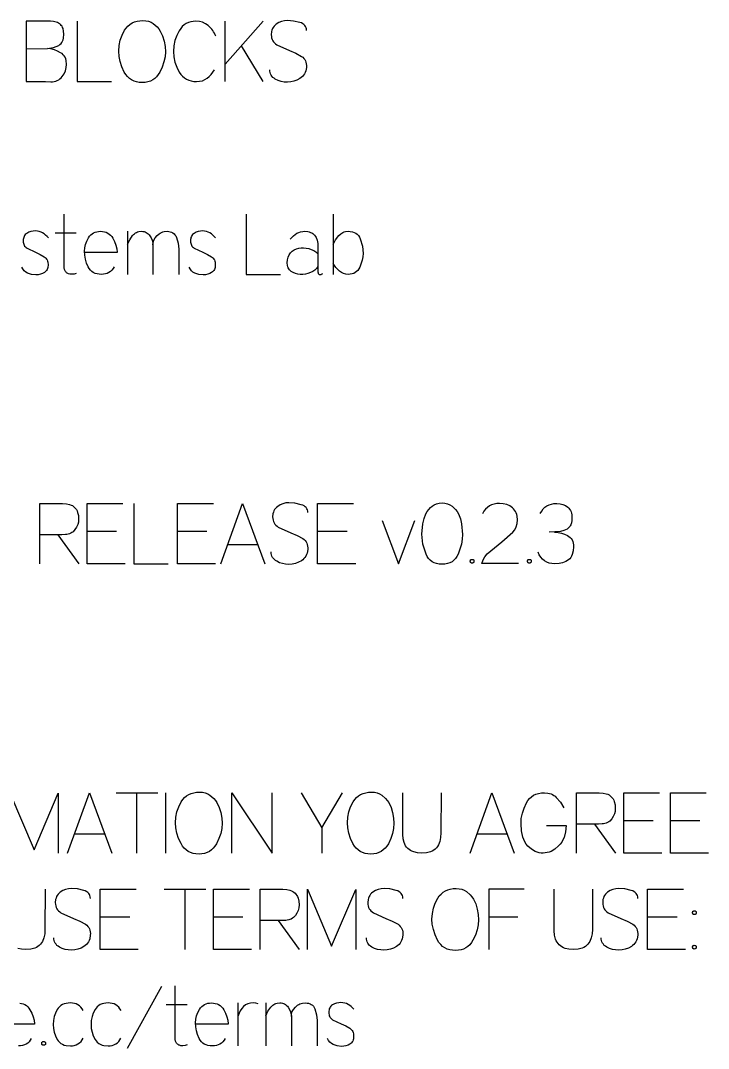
# Model space of a CAD drawing. Extents: x -1220 to 1220, y -1930 to 4067.
# Drawn here: x 113 to 958, y 2805 to 4067 of the extents above; entities that cross this region are included whole.
import ezdxf

# ---------------------------------------------------------------- set-up
doc = ezdxf.new("R2010")
doc.units = 0
doc.layers.add('TC', color=220, linetype='CONTINUOUS')

msp = doc.modelspace()

# ---------------------------------------------------------------- linework, layer by layer
at = {"layer": 'TC'}
for p, q in [((364.3, 4013.5, 0), (411, 4066.3, 0)), ((364.3, 3992.3, 0), (364.3, 4066.3, 0)), ((411, 3992.3, 0), (384.4, 4036.3, 0)), ((497, 3829.5, 0), (497, 3755.5, 0)), ((181.3, 3806, 0), (155.6, 3806, 0)), ((244.2, 3808.4, 0), (244.2, 3755.5, 0)), ((158.8, 3435.9, 0), (184.6, 3400.2, 0)), ((230.8, 3439.9, 0), (194.6, 3439.9, 0)), ((341.9, 3439.9, 0), (305.7, 3439.9, 0)), ((513.9, 3439.9, 0), (477.7, 3439.9, 0)), ((367.4, 3423.9, 0), (404.2, 3423.9, 0)), ((230.3, 3119.1, 0), (281.4, 3119.1, 0)), ((255.5, 3119.1, 0), (255.5, 3045.1, 0)), ((291.1, 3119.1, 0), (291.1, 3045.1, 0)), ((817.8, 3080.7, 0), (843.6, 3045, 0)), ((889.8, 3084.7, 0), (853.7, 3084.7, 0)), ((947.1, 3084.7, 0), (910.9, 3084.7, 0)), ((179.4, 3068.7, 0), (216.2, 3068.7, 0)), ((482.8, 3075.9, 0), (482.8, 3045.1, 0)), ((673.5, 3068.7, 0), (710.3, 3068.7, 0)), ((289.2, 3000.7, 0), (340.4, 3000.7, 0)), ((314.5, 3000.7, 0), (314.5, 2926.7, 0)), ((247, 2966.3, 0), (210.8, 2966.3, 0)), ((386.1, 2966.3, 0), (349.9, 2966.3, 0)), ((723.6, 2966.2, 0), (687.9, 2966.2, 0)), ((919.1, 2966.3, 0), (882.9, 2966.3, 0)), ((429.4, 2962.3, 0), (455.2, 2926.6, 0)), ((286.1, 2881.1, 0), (243.7, 2805.2, 0)), ((317.6, 2858.8, 0), (291.9, 2858.8, 0)), ((380.2, 2808.3, 0), (380.2, 2861.2, 0)), ((414.1, 2861.2, 0), (414.1, 2808.3, 0))]:
    msp.add_line(p, q, dxfattribs=at)
for points in [[(119.9, 4066.3), (119.9, 3992.3), (143.8, 3992.3), (150, 3992.1), (152.2, 3992.1), (154.3, 3992.4), (156.3, 3992.8), (158.1, 3993.5), (159.8, 3994.4), (161.4, 3995.5), (162.9, 3996.9), (164.2, 3998.4), (166.4, 4001.9), (168.1, 4005.5), (169, 4009.4), (169.4, 4013.3), (168.9, 4018), (168.4, 4020.1), (167.6, 4022), (166.6, 4023.7), (165.3, 4025.2), (163.9, 4026.5), (162.2, 4027.7), (158.5, 4029.7), (154.5, 4031.2), (150.3, 4032.3), (145.9, 4032.9)], [(119.9, 4032.6), (145.9, 4032.9), (153.4, 4034.1), (156.8, 4035.2), (160, 4036.7), (161.4, 4037.7), (162.7, 4038.8), (163.8, 4040.2), (164.6, 4041.8), (165.3, 4043.6), (165.8, 4045.6), (166.2, 4050.3), (165.9, 4054.1), (165.2, 4057.3), (164.6, 4058.8), (163.9, 4060.1), (163, 4061.2), (162.1, 4062.3), (161, 4063.2), (159.7, 4064.1), (158.4, 4064.7), (156.9, 4065.3), (153.6, 4066), (149.7, 4066.3), (119.9, 4066.3)], [(182.6, 4066.3), (182.6, 3992.3), (224.8, 3992.3)], [(464, 4055), (463.9, 4056.8), (463.5, 4058.4), (462.8, 4059.9), (462, 4061.2), (460.8, 4062.3), (459.4, 4063.3), (457.8, 4064.2), (455.8, 4064.8), (448.1, 4066.6), (440.8, 4067.1), (437.1, 4066.9), (433.5, 4066), (430.2, 4064.6), (427, 4062.6), (425.6, 4061.4), (424.3, 4060.1), (423.3, 4058.7), (422.4, 4057.2), (421.7, 4055.5), (421.2, 4053.7), (420.9, 4049.8), (421, 4047.7), (421.3, 4045.8), (421.8, 4044), (422.6, 4042.4), (423.6, 4040.9), (424.8, 4039.6), (426.2, 4038.4), (427.8, 4037.3), (443.1, 4030.4), (450.9, 4027.1), (458, 4023.2), (459.5, 4022), (460.8, 4020.7), (461.9, 4019.3), (462.8, 4017.7), (463.4, 4015.9), (463.8, 4014), (464, 4012), (463.9, 4009.7), (463.1, 4005.4), (462.4, 4003.5), (461.6, 4001.7), (460.5, 4000.1), (459.2, 3998.6), (457.7, 3997.2), (456.1, 3996), (452.4, 3994.1), (448.7, 3992.6), (444.8, 3991.8), (440.7, 3991.5), (436.7, 3991.7), (432.9, 3992.4), (429.3, 3993.6), (425.8, 3995.3), (424.2, 3996.3), (422.9, 3997.4), (421.7, 3998.7), (420.8, 4000.1), (420, 4001.6), (419.5, 4003.2), (419.2, 4004.9), (419.1, 4006.8)], [(181.4, 3756.8), (178.6, 3755.9), (175.8, 3755.6), (173.6, 3755.8), (171.7, 3756.3), (170.9, 3756.6), (170.1, 3757.1), (169.5, 3757.6), (168.8, 3758.2), (168.3, 3758.9), (167.8, 3759.7), (167.1, 3761.5), (166.7, 3763.6), (166.5, 3766.1), (166.6, 3829.5)], [(390.1, 3829.5), (390.1, 3755.5), (432.3, 3755.5)], [(227.9, 3764.8), (226.6, 3762.6), (225, 3760.7), (223.3, 3759.1), (221.5, 3757.8), (219.4, 3756.8), (217.2, 3756.1), (214.8, 3755.6), (212.3, 3755.5), (209.5, 3755.6), (206.9, 3756.1), (204.5, 3756.8), (202.3, 3757.8), (200.4, 3759.1), (198.7, 3760.7), (197.3, 3762.6), (196, 3764.8), (194.1, 3769.5), (192.7, 3774.2), (191.8, 3779.1), (191.6, 3783.9), (191.9, 3788.2), (192.8, 3792.4), (194.3, 3796.5), (196.4, 3800.4), (197.7, 3802.3), (199.2, 3803.9), (200.8, 3805.3), (202.6, 3806.4), (204.5, 3807.2), (206.6, 3807.9), (208.8, 3808.2), (211.1, 3808.4), (213.6, 3808.2), (215.9, 3807.8), (218, 3807.2), (220, 3806.2), (221.8, 3805.1), (223.4, 3803.6), (224.9, 3801.9), (226.2, 3799.9), (228.5, 3795.7), (230.1, 3791.4), (231.2, 3787), (231.7, 3782.6), (231.7, 3782.2), (191.5, 3782.2)], [(244.2, 3792.6), (247, 3798.1), (250.6, 3803.3), (251.6, 3804.5), (252.7, 3805.5), (254, 3806.4), (255.3, 3807.1), (256.7, 3807.6), (258.2, 3808), (261.5, 3808.4), (263.1, 3808.3), (264.6, 3808), (266, 3807.6), (267.3, 3807), (268.5, 3806.3), (269.7, 3805.3), (270.7, 3804.2), (271.7, 3803), (273.3, 3800.2), (274.5, 3797.4), (275.3, 3794.6), (275.6, 3791.7), (275.6, 3755.5)], [(275.6, 3791.7), (275.9, 3794.7), (276.8, 3797.6), (278.4, 3800.4), (280.6, 3803.1), (283.2, 3805.4), (284.6, 3806.3), (286.1, 3807), (287.7, 3807.6), (289.3, 3808), (292.8, 3808.4), (294.9, 3808.2), (296.8, 3807.9), (298.5, 3807.3), (300.1, 3806.5), (301.4, 3805.5), (302.6, 3804.2), (303.6, 3802.7), (304.4, 3801), (306.6, 3793.7), (307.3, 3786.6), (307.3, 3755.5)], [(444.1, 3798.8), (448, 3803), (450.1, 3804.6), (452.3, 3806), (454.6, 3807), (456.9, 3807.8), (459.4, 3808.2), (462, 3808.4), (465.8, 3808.1), (467.5, 3807.7), (469.1, 3807.1), (470.5, 3806.5), (471.8, 3805.6), (473, 3804.6), (474.1, 3803.5), (475.1, 3802.2), (475.9, 3800.8), (477.1, 3797.4), (477.9, 3793.5), (478, 3773.4), (478, 3760.6), (478.1, 3758.8), (478.4, 3757.3), (478.6, 3756.7), (478.9, 3756.2), (479.2, 3755.8), (479.4, 3755.7), (479.6, 3755.6), (479.8, 3755.4), (480, 3755.3), (480.2, 3755.3), (480.4, 3755.2), (480.9, 3755.2), (481.5, 3755.3), (482.1, 3755.5), (482.7, 3755.7), (484.2, 3756.6)], [(497, 3792.2), (499.9, 3797.8), (503.7, 3803.2), (506.1, 3805.4), (507.4, 3806.3), (508.8, 3807.1), (510.3, 3807.6), (511.8, 3808), (515.2, 3808.4), (517.9, 3808.2), (520.4, 3807.8), (522.7, 3807.1), (524.6, 3806.1), (526.4, 3804.8), (527.9, 3803.2), (529.1, 3801.4), (530.1, 3799.3), (532.7, 3790.3), (533.5, 3781.3), (533.3, 3777.1), (532.5, 3772.9), (529.4, 3764.3), (528.3, 3762.2), (527, 3760.4), (525.6, 3758.9), (523.9, 3757.7), (522.1, 3756.7), (520.1, 3756), (517.9, 3755.6), (515.5, 3755.5), (512.4, 3755.8), (509.5, 3756.5), (506.9, 3757.8), (504.5, 3759.6), (500.3, 3764), (497, 3768.9)], [(136.6, 3400.3), (136.6, 3474.3), (164.6, 3474.3), (169.2, 3474), (173.2, 3473.1), (175, 3472.4), (176.6, 3471.6), (178, 3470.6), (179.4, 3469.5), (180.5, 3468.2), (181.5, 3466.7), (182.3, 3465.2), (183, 3463.4), (184, 3459.5), (184.3, 3455), (184, 3451.5), (183.2, 3448.3), (181.8, 3445.1), (179.8, 3442.2), (177.5, 3439.6), (176.1, 3438.6), (174.7, 3437.7), (173.2, 3437.1), (171.6, 3436.6), (169.9, 3436.3), (168.1, 3436.1), (163.8, 3435.9), (158.8, 3435.9), (136.7, 3435.9)], [(241.4, 3400.3), (194.6, 3400.3), (194.6, 3474.3), (238.6, 3474.3)], [(251.9, 3474.3), (251.9, 3400.3), (294.1, 3400.3)], [(352.5, 3400.3), (305.7, 3400.3), (305.7, 3474.3), (349.7, 3474.3)], [(358.8, 3400.3), (385.7, 3474.3), (412.9, 3400.3)], [(465.7, 3463), (465.6, 3464.8), (465.2, 3466.4), (464.5, 3467.9), (463.6, 3469.2), (462.5, 3470.3), (461.1, 3471.3), (459.4, 3472.2), (457.5, 3472.8), (449.8, 3474.6), (442.5, 3475.1), (438.8, 3474.9), (435.2, 3474), (431.8, 3472.6), (428.7, 3470.6), (427.2, 3469.4), (426, 3468.1), (424.9, 3466.7), (424.1, 3465.2), (423.4, 3463.5), (422.9, 3461.7), (422.5, 3457.8), (422.7, 3455.7), (423, 3453.8), (423.5, 3452), (424.3, 3450.4), (425.3, 3448.9), (426.5, 3447.6), (427.9, 3446.4), (429.5, 3445.3), (444.7, 3438.4), (452.6, 3435.1), (459.7, 3431.2), (461.2, 3430), (462.5, 3428.7), (463.6, 3427.3), (464.5, 3425.7), (465.1, 3423.9), (465.5, 3422), (465.6, 3420), (465.6, 3417.7), (464.8, 3413.4), (464.1, 3411.5), (463.2, 3409.7), (462.2, 3408.1), (460.9, 3406.6), (459.4, 3405.2), (457.8, 3404), (454.1, 3402.1), (450.4, 3400.6), (446.5, 3399.8), (442.4, 3399.5), (438.4, 3399.7), (434.6, 3400.4), (431, 3401.6), (427.5, 3403.3), (425.9, 3404.3), (424.6, 3405.4), (423.4, 3406.7), (422.4, 3408.1), (421.7, 3409.6), (421.2, 3411.2), (420.9, 3412.9), (420.8, 3414.8)], [(524.5, 3400.3), (477.7, 3400.3), (477.7, 3474.3), (521.7, 3474.3)], [(724.4, 3400.4), (679.2, 3400.5), (680.9, 3404.9), (683.1, 3408.8), (685.8, 3412.4), (704, 3427.3), (717.4, 3438.9), (719.9, 3442.1), (721.7, 3445.7), (722.8, 3449.7), (723.2, 3454), (722.8, 3458.7), (722.3, 3460.8), (721.6, 3462.7), (720.8, 3464.6), (719.7, 3466.2), (718.4, 3467.7), (717, 3469.1), (713.6, 3471.4), (709.9, 3473), (705.8, 3474), (701.2, 3474.3), (697.7, 3474.1), (694.4, 3473.5), (691.4, 3472.5), (688.7, 3471.2), (686.2, 3469.4), (684, 3467.2), (682, 3464.7), (680.3, 3461.7)], [(751.2, 3462.1), (752.9, 3465), (754.8, 3467.5), (756.9, 3469.6), (759.3, 3471.3), (762, 3472.6), (764.9, 3473.5), (768, 3474.1), (771.4, 3474.3), (775.4, 3474), (779, 3473.1), (782.1, 3471.7), (784.9, 3469.6), (786.2, 3468.4), (787.2, 3467.1), (788.1, 3465.6), (788.9, 3464), (789.4, 3462.3), (789.8, 3460.5), (790.1, 3456.4), (789.9, 3453.2), (789.4, 3450.4), (788.5, 3448), (787.9, 3446.9), (787.3, 3446), (785.7, 3444.3), (784.1, 3442.9), (782.2, 3441.8), (780.2, 3440.9), (775.8, 3439.8), (761.9, 3439.2)], [(557.2, 3453.2), (576.9, 3400.3), (597.3, 3453.2)], [(768.8, 3439.2), (773, 3438.8), (777.1, 3437.9), (781, 3436.6), (784.7, 3434.9), (786.4, 3433.8), (787.9, 3432.6), (789.2, 3431.2), (790.2, 3429.5), (791, 3427.7), (791.6, 3425.7), (791.9, 3423.5), (792, 3421.1), (791.6, 3416), (790.5, 3411.6), (789.6, 3409.7), (788.6, 3408), (787.3, 3406.5), (785.9, 3405.2), (782.5, 3403), (778.6, 3401.5), (774.2, 3400.6), (769.2, 3400.3), (765.5, 3400.5), (762.2, 3401.2), (759.1, 3402.3), (756.4, 3403.8), (754, 3405.8), (751.8, 3408.2), (750, 3411.1), (748.5, 3414.4)], [(100, 3045.1), (100, 3119.1), (129.6, 3049.1), (159.2, 3118.8), (159.2, 3045.1)], [(170.8, 3045.1), (197.7, 3119.1), (225, 3045.1)], [(372.4, 3045.1), (372.4, 3119.1), (421.9, 3045.1), (421.9, 3119.1)], [(457.4, 3119.1), (482.8, 3075.9), (508.1, 3119.1)], [(629.4, 3119.1), (629.1, 3069.8), (628.7, 3064.3), (627.7, 3059.3), (626, 3055.1), (624.9, 3053.2), (623.6, 3051.5), (622.2, 3050), (620.5, 3048.7), (618.6, 3047.6), (616.5, 3046.7), (611.6, 3045.5), (605.8, 3045.1), (600.4, 3045.5), (595.7, 3046.5), (593.6, 3047.3), (591.7, 3048.3), (590, 3049.5), (588.4, 3050.8), (587, 3052.3), (585.8, 3054), (584.8, 3055.9), (583.9, 3057.9), (582.8, 3062.6), (582.3, 3067.9), (582.3, 3119.1)], [(665, 3045.1), (691.8, 3119.1), (719.1, 3045.1)], [(758.7, 3079.1), (782.8, 3079), (782.1, 3071.2), (780.3, 3064.4), (779, 3061.4), (777.5, 3058.6), (775.7, 3056.1), (773.6, 3053.8), (769.2, 3050), (764.6, 3047.2), (762.2, 3046.3), (759.7, 3045.6), (757.2, 3045.2), (754.7, 3045), (752.2, 3045.1), (749.7, 3045.5), (747.3, 3046.2), (744.9, 3047.1), (740.3, 3049.8), (736, 3053.7), (734, 3056), (732.3, 3058.7), (730.8, 3061.6), (729.6, 3064.8), (728.1, 3072.2), (727.5, 3080.8), (727.9, 3087.5), (729.2, 3094), (731.2, 3100.4), (734.1, 3106.6), (735.9, 3109.5), (738, 3112.1), (740.3, 3114.2), (743, 3116), (745.9, 3117.3), (749.1, 3118.3), (752.6, 3118.9), (756.4, 3119.1), (760.6, 3118.7), (764.4, 3117.7), (766.2, 3116.9), (767.8, 3115.9), (769.3, 3114.8), (770.8, 3113.5), (775.8, 3107.5), (779.9, 3100.8)], [(795.6, 3045.1), (795.6, 3119.1), (823.6, 3119.1), (828.2, 3118.8), (832.2, 3117.9), (834, 3117.2), (835.6, 3116.4), (837.1, 3115.4), (838.4, 3114.3), (839.5, 3113), (840.5, 3111.5), (841.4, 3110), (842.1, 3108.2), (843, 3104.3), (843.3, 3099.8), (843, 3096.3), (842.2, 3093.1), (840.8, 3089.9), (838.9, 3087), (836.5, 3084.4), (835.2, 3083.4), (833.8, 3082.5), (832.2, 3081.9), (830.6, 3081.4), (828.9, 3081.1), (827.1, 3080.9), (822.8, 3080.7), (817.8, 3080.7), (795.7, 3080.7)], [(900.4, 3045.1), (853.7, 3045.1), (853.7, 3119.1), (897.6, 3119.1)], [(957.7, 3045.1), (910.9, 3045.1), (910.9, 3119.1), (954.9, 3119.1)], [(143.3, 3000.7), (142.9, 2951.4), (142.6, 2945.9), (141.5, 2940.9), (139.8, 2936.7), (138.7, 2934.8), (137.4, 2933.1), (136, 2931.6), (134.3, 2930.3), (132.4, 2929.2), (130.3, 2928.3), (125.4, 2927.1), (119.6, 2926.7), (114.2, 2927.1), (109.5, 2928.1)], [(198.8, 2989.4), (198.6, 2991.2), (198.2, 2992.8), (197.6, 2994.3), (196.7, 2995.6), (195.6, 2996.7), (194.2, 2997.7), (192.5, 2998.6), (190.6, 2999.2), (182.8, 3001), (175.6, 3001.5), (171.8, 3001.3), (168.3, 3000.4), (164.9, 2999), (161.8, 2997), (160.3, 2995.8), (159.1, 2994.5), (158, 2993.1), (157.2, 2991.6), (156.5, 2989.9), (156, 2988.1), (155.6, 2984.2), (155.7, 2982.1), (156.1, 2980.2), (156.6, 2978.4), (157.4, 2976.8), (158.3, 2975.3), (159.5, 2974), (161, 2972.8), (162.6, 2971.7), (177.8, 2964.8), (185.7, 2961.5), (192.7, 2957.6), (194.3, 2956.4), (195.6, 2955.1), (196.7, 2953.7), (197.5, 2952.1), (198.2, 2950.3), (198.6, 2948.4), (198.7, 2946.4), (198.6, 2944.1), (197.9, 2939.8), (197.2, 2937.9), (196.3, 2936.1), (195.2, 2934.5), (194, 2933), (192.5, 2931.6), (190.8, 2930.4), (187.2, 2928.5), (183.4, 2927), (179.5, 2926.2), (175.5, 2925.9), (171.5, 2926.1), (167.7, 2926.8), (164.1, 2928), (160.6, 2929.7), (159, 2930.7), (157.6, 2931.8), (156.5, 2933.1), (155.5, 2934.5), (154.8, 2936), (154.2, 2937.6), (153.9, 2939.3), (153.8, 2941.2)], [(257.5, 2926.7), (210.8, 2926.7), (210.8, 3000.7), (254.8, 3000.7)], [(396.6, 2926.7), (349.9, 2926.7), (349.9, 3000.7), (393.9, 3000.7)], [(407.2, 2926.7), (407.2, 3000.7), (435.2, 3000.7), (439.8, 3000.4), (443.8, 2999.5), (445.6, 2998.8), (447.2, 2998), (448.7, 2997), (450, 2995.9), (451.1, 2994.6), (452.1, 2993.1), (453, 2991.6), (453.7, 2989.8), (454.6, 2985.9), (454.9, 2981.4), (454.6, 2977.9), (453.8, 2974.7), (452.4, 2971.5), (450.5, 2968.6), (448.1, 2966), (446.8, 2965), (445.4, 2964.1), (443.8, 2963.5), (442.2, 2963), (440.5, 2962.7), (438.7, 2962.5), (434.4, 2962.3), (429.4, 2962.3), (407.3, 2962.3)], [(465.3, 2926.7), (465.3, 3000.7), (494.9, 2930.7), (524.5, 3000.4), (524.5, 2926.7)], [(582.5, 2989.4), (582.4, 2991.2), (582, 2992.8), (581.3, 2994.3), (580.5, 2995.6), (579.3, 2996.7), (577.9, 2997.7), (576.3, 2998.6), (574.4, 2999.2), (566.6, 3001), (559.3, 3001.5), (555.6, 3001.3), (552, 3000.4), (548.7, 2999), (545.5, 2997), (544.1, 2995.8), (542.8, 2994.5), (541.8, 2993.1), (540.9, 2991.6), (540.2, 2989.9), (539.7, 2988.1), (539.4, 2984.2), (539.5, 2982.1), (539.8, 2980.2), (540.3, 2978.4), (541.1, 2976.8), (542.1, 2975.3), (543.3, 2974), (544.7, 2972.8), (546.3, 2971.7), (561.6, 2964.8), (569.4, 2961.5), (576.5, 2957.6), (578, 2956.4), (579.3, 2955.1), (580.4, 2953.7), (581.3, 2952.1), (581.9, 2950.3), (582.3, 2948.4), (582.5, 2946.4), (582.4, 2944.1), (581.6, 2939.8), (580.9, 2937.9), (580.1, 2936.1), (579, 2934.5), (577.7, 2933), (576.2, 2931.6), (574.6, 2930.4), (571, 2928.5), (567.2, 2927), (563.3, 2926.2), (559.2, 2925.9), (555.3, 2926.1), (551.4, 2926.8), (547.8, 2928), (544.3, 2929.7), (542.7, 2930.7), (541.4, 2931.8), (540.2, 2933.1), (539.3, 2934.5), (538.5, 2936), (538, 2937.6), (537.7, 2939.3), (537.6, 2941.2)], [(731.4, 3000.7), (687.9, 3000.7), (687.9, 2926.7)], [(815.4, 3000.7), (815.1, 2951.4), (814.7, 2945.9), (813.6, 2940.9), (811.9, 2936.7), (810.8, 2934.8), (809.6, 2933.1), (808.1, 2931.6), (806.5, 2930.3), (804.6, 2929.2), (802.5, 2928.3), (797.5, 2927.1), (791.7, 2926.7), (786.3, 2927.1), (781.6, 2928.1), (779.6, 2928.9), (777.6, 2929.9), (775.9, 2931.1), (774.4, 2932.4), (773, 2933.9), (771.8, 2935.6), (770.8, 2937.5), (769.9, 2939.5), (768.7, 2944.2), (768.2, 2949.5), (768.2, 3000.7)], [(870.9, 2989.4), (870.8, 2991.2), (870.4, 2992.8), (869.7, 2994.3), (868.8, 2995.6), (867.7, 2996.7), (866.3, 2997.7), (864.7, 2998.6), (862.7, 2999.2), (855, 3001), (847.7, 3001.5), (844, 3001.3), (840.4, 3000.4), (837, 2999), (833.9, 2997), (832.4, 2995.8), (831.2, 2994.5), (830.1, 2993.1), (829.3, 2991.6), (828.6, 2989.9), (828.1, 2988.1), (827.8, 2984.2), (827.9, 2982.1), (828.2, 2980.2), (828.7, 2978.4), (829.5, 2976.8), (830.5, 2975.3), (831.7, 2974), (833.1, 2972.8), (834.7, 2971.7), (850, 2964.8), (857.8, 2961.5), (864.9, 2957.6), (866.4, 2956.4), (867.7, 2955.1), (868.8, 2953.7), (869.7, 2952.1), (870.3, 2950.3), (870.7, 2948.4), (870.8, 2946.4), (870.8, 2944.1), (870, 2939.8), (869.3, 2937.9), (868.5, 2936.1), (867.4, 2934.5), (866.1, 2933), (864.6, 2931.6), (863, 2930.4), (859.3, 2928.5), (855.6, 2927), (851.7, 2926.2), (847.6, 2925.9), (843.6, 2926.1), (839.8, 2926.8), (836.2, 2928), (832.7, 2929.7), (831.1, 2930.7), (829.8, 2931.8), (828.6, 2933.1), (827.6, 2934.5), (826.9, 2936), (826.4, 2937.6), (826.1, 2939.3), (826, 2941.2)], [(929.7, 2926.7), (882.9, 2926.7), (882.9, 3000.7), (926.9, 3000.7)], [(317.7, 2809.6), (314.9, 2808.7), (312.1, 2808.4), (309.9, 2808.6), (308, 2809.1), (307.2, 2809.4), (306.4, 2809.9), (305.7, 2810.4), (305.1, 2811), (304.6, 2811.7), (304.1, 2812.5), (303.4, 2814.3), (302.9, 2816.4), (302.8, 2818.9), (302.9, 2882.3)], [(111.9, 2861), (114.2, 2860.6), (116.3, 2860), (118.3, 2859), (120.1, 2857.9), (121.7, 2856.4), (123.2, 2854.7), (124.5, 2852.7), (126.8, 2848.5), (128.5, 2844.2), (129.5, 2839.8), (130, 2835.4), (130, 2835), (89.8, 2835)], [(190, 2851.9), (188.6, 2854), (187.1, 2855.9), (185.4, 2857.5), (183.4, 2858.8), (181.4, 2859.8), (179.1, 2860.6), (176.6, 2861), (174, 2861.2), (171.3, 2861), (168.8, 2860.6), (166.6, 2860), (164.4, 2859.1), (162.5, 2857.9), (160.8, 2856.5), (159.3, 2854.8), (157.9, 2852.9), (155.8, 2848.7), (154.3, 2844.3), (153.4, 2839.7), (153.1, 2834.8), (153.4, 2829.9), (154.3, 2825.2), (155.8, 2820.7), (157.9, 2816.4), (159.3, 2814.5), (160.8, 2812.9), (162.5, 2811.5), (164.5, 2810.3), (166.6, 2809.4), (169, 2808.8), (174.3, 2808.3), (176.7, 2808.5), (179, 2808.9), (181.2, 2809.7), (183.4, 2810.7), (185.4, 2812.1), (187.2, 2813.7), (188.6, 2815.6), (189.8, 2817.7)], [(236.4, 2851.9), (235, 2854), (233.5, 2855.9), (231.8, 2857.5), (229.9, 2858.8), (227.8, 2859.8), (225.5, 2860.6), (223.1, 2861), (220.4, 2861.2), (217.7, 2861), (215.3, 2860.6), (213, 2860), (210.9, 2859.1), (208.9, 2857.9), (207.2, 2856.5), (205.7, 2854.8), (204.4, 2852.9), (202.2, 2848.7), (200.7, 2844.3), (199.8, 2839.7), (199.5, 2834.8), (199.8, 2829.9), (200.7, 2825.2), (202.2, 2820.7), (204.4, 2816.4), (205.7, 2814.5), (207.2, 2812.9), (208.9, 2811.5), (210.9, 2810.3), (213, 2809.4), (215.4, 2808.8), (220.7, 2808.3), (223.1, 2808.5), (225.4, 2808.9), (227.6, 2809.7), (229.8, 2810.7), (231.9, 2812.1), (233.6, 2813.7), (235, 2815.6), (236.2, 2817.7)], [(364.2, 2817.6), (362.8, 2815.4), (361.3, 2813.5), (359.6, 2811.9), (357.7, 2810.6), (355.7, 2809.6), (353.5, 2808.9), (351.1, 2808.4), (348.5, 2808.3), (345.7, 2808.4), (343.1, 2808.9), (340.8, 2809.6), (338.6, 2810.6), (336.7, 2811.9), (335, 2813.5), (333.5, 2815.4), (332.3, 2817.6), (330.3, 2822.3), (328.9, 2827), (328.1, 2831.9), (327.8, 2836.7), (328.1, 2841), (329, 2845.2), (330.6, 2849.3), (332.7, 2853.2), (334, 2855.1), (335.5, 2856.7), (337.1, 2858.1), (338.8, 2859.2), (340.8, 2860), (342.8, 2860.7), (345, 2861), (347.4, 2861.2), (349.8, 2861), (352.1, 2860.6), (354.3, 2860), (356.2, 2859), (358, 2857.9), (359.7, 2856.4), (361.2, 2854.7), (362.5, 2852.7), (364.7, 2848.5), (366.4, 2844.2), (367.5, 2839.8), (368, 2835.4), (368, 2835), (327.7, 2835)], [(404.8, 2860), (401.9, 2860.9), (399, 2861.2), (395.4, 2860.9), (392.2, 2860), (389.3, 2858.6), (386.7, 2856.6), (384.6, 2854.2), (382.7, 2851.5), (381.3, 2848.5), (380.2, 2845.2)], [(414.1, 2845.4), (416.8, 2850.9), (420.4, 2856.1), (421.5, 2857.3), (422.6, 2858.3), (423.9, 2859.2), (425.2, 2859.9), (426.6, 2860.4), (428.1, 2860.8), (431.4, 2861.2), (433, 2861.1), (434.5, 2860.8), (435.9, 2860.4), (437.2, 2859.8), (438.4, 2859.1), (439.6, 2858.1), (440.6, 2857), (441.6, 2855.8), (443.2, 2853), (444.4, 2850.2), (445.2, 2847.4), (445.5, 2844.5), (445.5, 2808.3)], [(445.5, 2844.5), (445.8, 2847.5), (446.7, 2850.4), (448.3, 2853.2), (450.5, 2855.9), (453.1, 2858.2), (454.5, 2859.1), (456, 2859.8), (457.6, 2860.4), (459.2, 2860.8), (462.7, 2861.2), (464.8, 2861), (466.7, 2860.7), (468.4, 2860.1), (469.9, 2859.3), (471.3, 2858.3), (472.5, 2857), (473.4, 2855.5), (474.2, 2853.8), (476.5, 2846.5), (477.2, 2839.4), (477.2, 2808.3)], [(126.2, 2817.6), (124.9, 2815.4), (123.4, 2813.5), (121.7, 2811.9), (119.8, 2810.6), (117.7, 2809.6), (115.5, 2808.9), (113.1, 2808.4), (110.6, 2808.3)]]:
    msp.add_lwpolyline(points, dxfattribs=at)
for points in [[(263.3, 4067.1), (266.9, 4066.9), (270.2, 4066.2), (273.2, 4065.1), (275.9, 4063.4), (280.6, 4059.3), (282.6, 4056.9), (284.4, 4054.2), (287.3, 4048.4), (289.2, 4041.9), (290.4, 4035.2), (290.8, 4028.9), (290.4, 4022.6), (289.1, 4016.3), (287, 4010), (284, 4003.7), (282.1, 4000.8), (280.1, 3998.2), (277.8, 3996.1), (275.2, 3994.3), (272.4, 3992.9), (269.3, 3991.9), (266, 3991.3), (262.5, 3991.1), (258.8, 3991.3), (255.4, 3991.9), (252.3, 3992.9), (249.4, 3994.3), (246.7, 3996.1), (244.4, 3998.3), (242.3, 4000.9), (240.4, 4003.9), (237.4, 4010.3), (235.3, 4016.7), (234.1, 4023.2), (233.6, 4029.6), (234.1, 4036.4), (235.4, 4042.9), (237.6, 4049.2), (240.7, 4055.2), (242.6, 4058), (244.8, 4060.4), (247.3, 4062.5), (250, 4064.2), (252.9, 4065.5), (256.1, 4066.4), (259.6, 4067)], [(630.6, 3474.9), (634.1, 3474.7), (637.4, 3474), (640.3, 3472.8), (642.9, 3471.1), (645.2, 3469.1), (647.2, 3466.9), (649, 3464.4), (650.6, 3461.6), (653, 3455.6), (654.5, 3449.1), (655.6, 3436.3), (655.3, 3430.3), (654.3, 3424.2), (650.4, 3411.9), (648.9, 3409.1), (647.2, 3406.6), (645.2, 3404.5), (642.8, 3402.7), (640.2, 3401.4), (637.3, 3400.4), (634.1, 3399.9), (630.6, 3399.7), (627.1, 3399.9), (623.9, 3400.4), (621, 3401.4), (618.4, 3402.8), (616.1, 3404.5), (614.1, 3406.6), (612.4, 3409.1), (610.9, 3412), (607, 3424.3), (605.8, 3436.5), (606.8, 3449.2), (608.4, 3455.7), (610.8, 3461.7), (612.4, 3464.4), (614.2, 3466.9), (616.2, 3469.2), (618.4, 3471.1), (621, 3472.8), (623.9, 3474), (627.1, 3474.7)], [(667.5, 3405.7), (668, 3405.7), (668.5, 3405.6), (668.7, 3405.5), (668.8, 3405.4), (669, 3405.3), (669.2, 3405.1), (669.3, 3405), (669.4, 3404.8), (669.5, 3404.6), (669.6, 3404.4), (669.7, 3404), (669.7, 3403.5), (669.7, 3402.9), (669.6, 3402.5), (669.5, 3402.2), (669.4, 3402.1), (669.3, 3401.9), (669.2, 3401.7), (669, 3401.6), (668.8, 3401.5), (668.7, 3401.4), (668.5, 3401.3), (668, 3401.2), (667.5, 3401.1), (666.9, 3401.2), (666.5, 3401.3), (666.3, 3401.4), (666.1, 3401.5), (665.9, 3401.6), (665.7, 3401.7), (665.6, 3401.9), (665.5, 3402.1), (665.4, 3402.2), (665.3, 3402.5), (665.2, 3402.9), (665.2, 3403.5), (665.2, 3404), (665.3, 3404.4), (665.4, 3404.6), (665.5, 3404.8), (665.6, 3405), (665.7, 3405.1), (665.9, 3405.3), (666.1, 3405.4), (666.3, 3405.5), (666.5, 3405.6), (666.9, 3405.7)], [(737.8, 3405.7), (738.3, 3405.7), (738.8, 3405.6), (739, 3405.5), (739.1, 3405.4), (739.3, 3405.3), (739.5, 3405.1), (739.6, 3405), (739.7, 3404.8), (739.8, 3404.6), (739.9, 3404.4), (740, 3404), (740, 3403.5), (740, 3402.9), (739.9, 3402.5), (739.8, 3402.2), (739.7, 3402.1), (739.6, 3401.9), (739.5, 3401.7), (739.3, 3401.6), (739.1, 3401.5), (739, 3401.4), (738.8, 3401.3), (738.3, 3401.2), (737.8, 3401.1), (737.2, 3401.2), (736.8, 3401.3), (736.6, 3401.4), (736.4, 3401.5), (736.2, 3401.6), (736, 3401.7), (735.9, 3401.9), (735.8, 3402.1), (735.7, 3402.2), (735.6, 3402.5), (735.5, 3402.9), (735.5, 3403.5), (735.5, 3404), (735.6, 3404.4), (735.7, 3404.6), (735.8, 3404.8), (735.9, 3405), (736, 3405.1), (736.2, 3405.3), (736.4, 3405.4), (736.6, 3405.5), (736.8, 3405.6), (737.2, 3405.7)], [(332.9, 3119.9), (336.5, 3119.7), (339.7, 3119), (342.8, 3117.9), (345.5, 3116.2), (350.2, 3112.1), (352.2, 3109.7), (353.9, 3107), (356.8, 3101.2), (358.8, 3094.7), (360, 3088), (360.4, 3081.7), (360, 3075.4), (358.7, 3069.1), (356.5, 3062.8), (353.5, 3056.5), (351.7, 3053.6), (349.6, 3051), (347.3, 3048.9), (344.8, 3047.1), (342, 3045.7), (338.9, 3044.7), (335.6, 3044.1), (332.1, 3043.9), (328.4, 3044.1), (325, 3044.7), (321.8, 3045.7), (318.9, 3047.1), (316.3, 3048.9), (313.9, 3051.1), (311.8, 3053.7), (310, 3056.7), (307, 3063.1), (304.9, 3069.5), (303.6, 3076), (303.2, 3082.4), (303.6, 3089.2), (305, 3095.7), (307.2, 3102), (310.3, 3108), (312.2, 3110.8), (314.4, 3113.2), (316.8, 3115.3), (319.5, 3117), (322.5, 3118.3), (325.7, 3119.2), (329.2, 3119.8)], [(544, 3119.9), (547.6, 3119.7), (550.9, 3119), (553.9, 3117.9), (556.6, 3116.2), (561.3, 3112.1), (563.3, 3109.7), (565.1, 3107), (568, 3101.2), (569.9, 3094.7), (571.1, 3088), (571.5, 3081.7), (571.1, 3075.4), (569.8, 3069.1), (567.6, 3062.8), (564.6, 3056.5), (562.8, 3053.6), (560.8, 3051), (558.4, 3048.9), (555.9, 3047.1), (553.1, 3045.7), (550, 3044.7), (546.7, 3044.1), (543.2, 3043.9), (539.5, 3044.1), (536.1, 3044.7), (532.9, 3045.7), (530, 3047.1), (527.4, 3048.9), (525, 3051.1), (522.9, 3053.7), (521.1, 3056.7), (518.1, 3063.1), (516, 3069.5), (514.7, 3076), (514.3, 3082.4), (514.8, 3089.2), (516.1, 3095.7), (518.3, 3102), (521.4, 3108), (523.3, 3110.8), (525.5, 3113.2), (527.9, 3115.3), (530.6, 3117), (533.6, 3118.3), (536.8, 3119.2), (540.3, 3119.8)], [(647.9, 3001.5), (651.5, 3001.3), (654.8, 3000.6), (657.8, 2999.5), (660.5, 2997.8), (665.2, 2993.7), (667.2, 2991.3), (669, 2988.6), (671.9, 2982.8), (673.8, 2976.3), (675, 2969.6), (675.4, 2963.3), (675, 2957), (673.7, 2950.7), (671.6, 2944.4), (668.5, 2938.1), (666.7, 2935.2), (664.7, 2932.6), (662.4, 2930.5), (659.8, 2928.7), (657, 2927.3), (653.9, 2926.3), (650.6, 2925.7), (647.1, 2925.5), (643.4, 2925.7), (640, 2926.3), (636.8, 2927.3), (634, 2928.7), (631.3, 2930.5), (628.9, 2932.7), (626.8, 2935.3), (625, 2938.3), (622, 2944.7), (619.9, 2951.1), (618.6, 2957.6), (618.2, 2964), (618.7, 2970.8), (620, 2977.3), (622.2, 2983.6), (625.3, 2989.6), (627.2, 2992.4), (629.4, 2994.8), (631.9, 2996.9), (634.6, 2998.6), (637.5, 2999.9), (640.7, 3000.8), (644.2, 3001.4)], [(940.3, 2974.2), (940.9, 2974.1), (941.4, 2974), (941.6, 2973.9), (941.8, 2973.9), (941.9, 2973.7), (942.1, 2973.6), (942.2, 2973.5), (942.3, 2973.3), (942.4, 2973.1), (942.5, 2972.9), (942.6, 2972.5), (942.7, 2971.9), (942.6, 2971.4), (942.5, 2970.9), (942.4, 2970.7), (942.3, 2970.5), (942.2, 2970.4), (942.1, 2970.2), (941.9, 2970.1), (941.8, 2969.9), (941.6, 2969.8), (941.4, 2969.8), (940.9, 2969.7), (940.3, 2969.6), (939.8, 2969.7), (939.4, 2969.8), (939.2, 2969.8), (939, 2969.9), (938.8, 2970.1), (938.7, 2970.2), (938.5, 2970.4), (938.4, 2970.5), (938.3, 2970.7), (938.3, 2970.9), (938.2, 2971.4), (938.1, 2971.9), (938.2, 2972.5), (938.3, 2972.9), (938.3, 2973.1), (938.4, 2973.3), (938.5, 2973.5), (938.7, 2973.6), (938.8, 2973.7), (939, 2973.9), (939.2, 2973.9), (939.4, 2974), (939.8, 2974.1)], [(940.3, 2931.9), (940.9, 2931.8), (941.4, 2931.7), (941.6, 2931.7), (941.8, 2931.6), (941.9, 2931.5), (942.1, 2931.3), (942.2, 2931.2), (942.3, 2931), (942.4, 2930.8), (942.5, 2930.6), (942.6, 2930.2), (942.7, 2929.7), (942.6, 2929.1), (942.5, 2928.6), (942.4, 2928.4), (942.3, 2928.2), (942.2, 2928.1), (942.1, 2927.9), (941.9, 2927.8), (941.8, 2927.7), (941.6, 2927.6), (941.4, 2927.5), (940.9, 2927.4), (940.3, 2927.3), (939.8, 2927.4), (939.4, 2927.5), (939.2, 2927.6), (939, 2927.7), (938.8, 2927.8), (938.7, 2927.9), (938.5, 2928.1), (938.4, 2928.2), (938.3, 2928.4), (938.3, 2928.6), (938.2, 2929.1), (938.1, 2929.7), (938.2, 2930.2), (938.3, 2930.6), (938.3, 2930.8), (938.4, 2931), (938.5, 2931.2), (938.7, 2931.3), (938.8, 2931.5), (939, 2931.6), (939.2, 2931.7), (939.4, 2931.7), (939.8, 2931.8)], [(141.3, 2813.7), (141.9, 2813.7), (142.3, 2813.6), (142.5, 2813.5), (142.7, 2813.4), (142.9, 2813.3), (143, 2813.1), (143.1, 2813), (143.3, 2812.8), (143.4, 2812.6), (143.4, 2812.4), (143.5, 2812), (143.6, 2811.5), (143.5, 2810.9), (143.4, 2810.5), (143.4, 2810.2), (143.3, 2810.1), (143.1, 2809.9), (143, 2809.7), (142.9, 2809.6), (142.7, 2809.5), (142.5, 2809.4), (142.3, 2809.3), (141.9, 2809.2), (141.3, 2809.1), (140.8, 2809.2), (140.3, 2809.3), (140.1, 2809.4), (139.9, 2809.5), (139.8, 2809.6), (139.6, 2809.7), (139.5, 2809.9), (139.3, 2810.1), (139.2, 2810.2), (139.2, 2810.5), (139.1, 2810.9), (139, 2811.5), (139.1, 2812), (139.2, 2812.4), (139.2, 2812.6), (139.3, 2812.8), (139.5, 2813), (139.6, 2813.1), (139.8, 2813.3), (139.9, 2813.4), (140.1, 2813.5), (140.3, 2813.6), (140.8, 2813.7)]]:
    msp.add_lwpolyline(points, close=True, dxfattribs=at)
for points in [[(352.7, 4047.8, 0.131103), (343.4, 4061), (340.1, 4063.3), (336.5, 4065), (332.6, 4066), (328.4, 4066.3), (325.1, 4066.1), (322, 4065.6), (319.1, 4064.7), (316.4, 4063.4), (313.9, 4061.8), (311.6, 4059.8), (309.6, 4057.4), (307.7, 4054.7), (304.7, 4048.8), (302.6, 4042.6), (301.3, 4036.1), (300.9, 4029.3), (301.3, 4022.5), (302.6, 4016), (304.8, 4009.8), (307.8, 4003.8), (309.7, 4001.1), (311.8, 3998.8), (314.2, 3996.8), (316.7, 3995.2), (319.5, 3993.9), (322.5, 3993), (325.7, 3992.5), (329.2, 3992.3), (332.9, 3992.6), (336.2, 3993.3), (339.3, 3994.6), (342.1, 3996.3), (344.6, 3998.5), (347, 4000.9), (351, 4006.7)], [(147.1, 3800.5, 0.07263), (140, 3806.5), (138.1, 3807.5), (136, 3808.2), (133.6, 3808.6), (131.1, 3808.8), (128.4, 3808.6), (125.7, 3808.1), (123.2, 3807.2), (120.8, 3805.9), (119.7, 3805.2), (118.8, 3804.3), (118, 3803.3), (117.4, 3802.2), (116.8, 3801), (116.5, 3799.7), (116.3, 3798.3), (116.3, 3795.2), (116.5, 3793.8), (116.9, 3792.5), (117.4, 3791.3), (118, 3790.3), (118.9, 3789.3), (119.8, 3788.4), (120.9, 3787.6), (131.4, 3782.6), (137, 3780.1), (142, 3777.2), (143.1, 3776.3), (144.1, 3775.4), (144.9, 3774.3), (145.6, 3773.2), (146.1, 3771.9), (146.4, 3770.4), (146.7, 3767.2), (146.5, 3764.1), (146.1, 3762.8), (145.6, 3761.5), (145, 3760.4), (144.2, 3759.4), (143.3, 3758.5), (142.2, 3757.7), (139.9, 3756.5), (137.4, 3755.7), (134.6, 3755.1), (131.7, 3755), (126.6, 3755.5), (121.6, 3757.1, -0.205712), (114.6, 3764.5)], [(352.5, 3800.5, 0.07263), (345.4, 3806.5), (343.5, 3807.5), (341.4, 3808.2), (339, 3808.6), (336.5, 3808.8), (333.8, 3808.6), (331.1, 3808.1), (328.6, 3807.2), (326.2, 3805.9), (325.2, 3805.2), (324.2, 3804.3), (323.4, 3803.3), (322.8, 3802.2), (322.2, 3801), (321.9, 3799.7), (321.7, 3798.3), (321.7, 3795.2), (321.9, 3793.8), (322.3, 3792.5), (322.8, 3791.3), (323.4, 3790.3), (324.3, 3789.3), (325.2, 3788.4), (326.3, 3787.6), (336.8, 3782.6), (342.4, 3780.1), (347.4, 3777.2), (348.5, 3776.3), (349.5, 3775.4), (350.3, 3774.3), (351, 3773.2), (351.5, 3771.9), (351.8, 3770.4), (352.1, 3767.2), (351.9, 3764.1), (351.5, 3762.8), (351, 3761.5), (350.4, 3760.4), (349.6, 3759.4), (348.7, 3758.5), (347.6, 3757.7), (345.3, 3756.5), (342.8, 3755.7), (340, 3755.1), (337.1, 3755), (332, 3755.5), (327, 3757.1, -0.205712), (320, 3764.5)], [(478, 3765.1), (476.5, 3762.8), (474.4, 3760.8), (472, 3759.1), (469.1, 3757.7), (465.9, 3756.6), (462.8, 3755.9), (459.6, 3755.5), (456.5, 3755.5), (453.4, 3755.8), (450.5, 3756.6), (447.8, 3757.7), (445.3, 3759.2), (444.1, 3760.1), (443.1, 3761.1), (442.3, 3762.2), (441.6, 3763.5), (441.1, 3764.8), (440.7, 3766.3), (440.4, 3769.6), (440.7, 3773.3), (441.4, 3776.5), (442.7, 3779.4), (443.6, 3780.7), (444.5, 3781.8), (446.7, 3783.9), (449.1, 3785.5), (451.7, 3786.8), (454.6, 3787.6), (457.6, 3788.1), (460.6, 3788.2), (463.8, 3787.9), (466.9, 3787.2, -0.136433), (478.2, 3780.9)], [(522.3, 2853.3, 0.07263), (515.3, 2859.3), (513.4, 2860.3), (511.2, 2861), (508.9, 2861.4), (506.4, 2861.6), (503.6, 2861.4), (501, 2860.9), (498.5, 2860), (496.1, 2858.7), (495, 2858), (494.1, 2857.1), (493.3, 2856.1), (492.6, 2855), (492.1, 2853.8), (491.8, 2852.5), (491.5, 2851.1), (491.5, 2848), (491.8, 2846.6), (492.1, 2845.3), (492.7, 2844.1), (493.3, 2843.1), (494.2, 2842.1), (495.1, 2841.2), (496.2, 2840.4), (506.7, 2835.4), (512.2, 2832.9), (517.3, 2830), (518.4, 2829.1), (519.3, 2828.2), (520.2, 2827.1), (520.8, 2826), (521.4, 2824.7), (521.7, 2823.2), (522, 2820), (521.7, 2816.9), (521.4, 2815.6), (520.9, 2814.3), (520.2, 2813.2), (519.5, 2812.2), (518.5, 2811.3), (517.5, 2810.5), (515.2, 2809.3), (512.6, 2808.5), (509.9, 2807.9), (507, 2807.8), (501.9, 2808.3), (496.9, 2809.9, -0.205712), (489.9, 2817.3)]]:
    msp.add_lwpolyline(points, format="xyb", dxfattribs=at)

doc.saveas('drawing.dxf')
